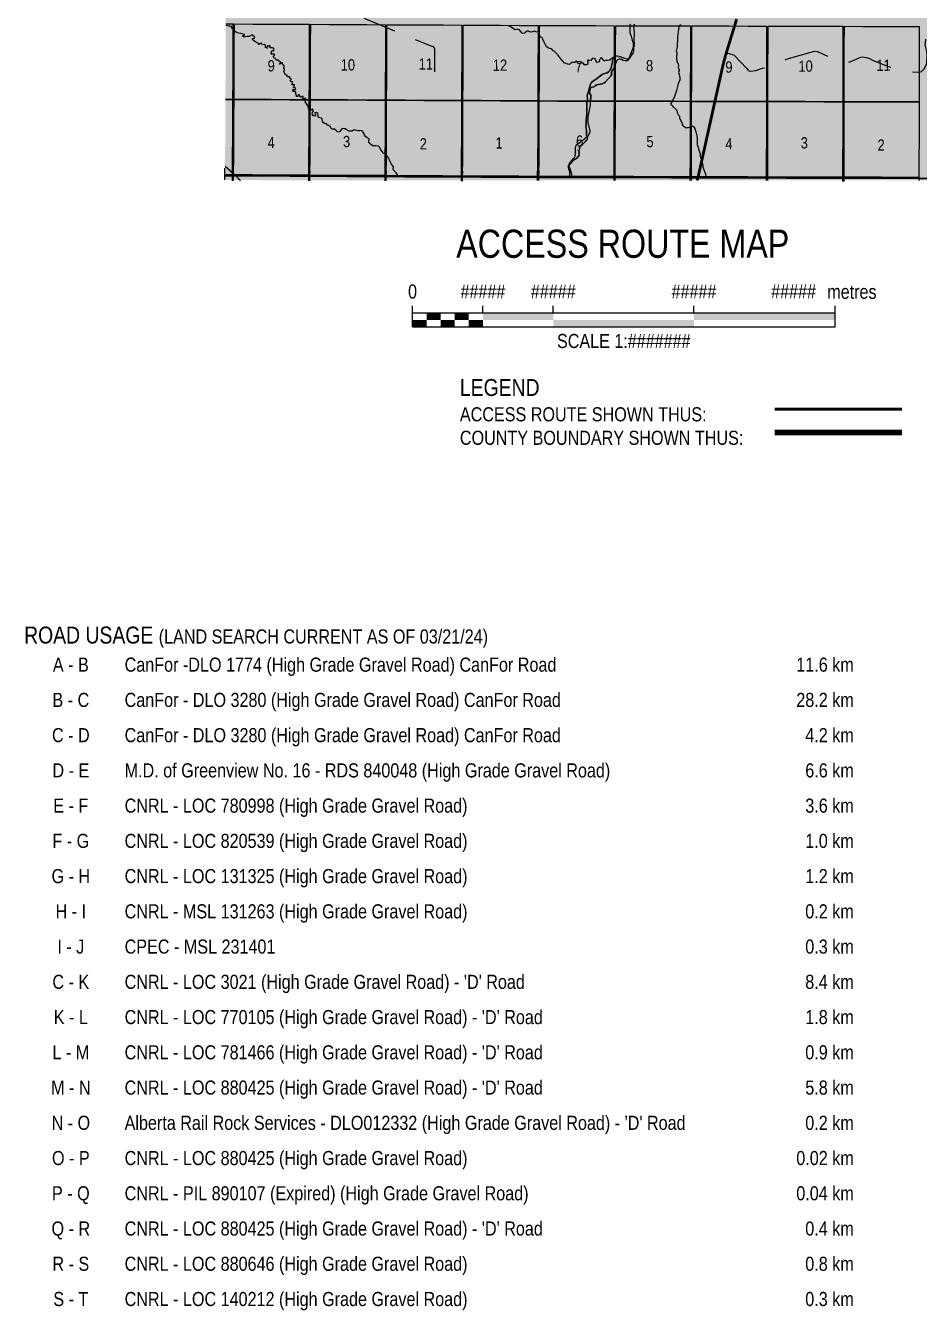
# Model space of a CAD drawing. Extents: x 405326 to 424052, y 6044755 to 6062236.
# Drawn here: x 415931 to 416564, y 6049350 to 6050260 of the extents above; entities that cross this region are included whole.
import ezdxf
from ezdxf.enums import TextEntityAlignment as Align

# ---------------------------------------------------------------- set-up
doc = ezdxf.new("R2010")
doc.units = 0
doc.header["$LTSCALE"] = 5
doc.linetypes.add('BORDER2', pattern=[22.225, 6.35, -3.175, 6.35, -3.175, 0, -3.175])
doc.linetypes.add('DASHED2', pattern=[9.525, 6.35, -3.175])
doc.layers.add('AS-COUNTY', color=7, linetype='BORDER2', lineweight=60, true_color=0xcc33ff)
for name, color, linetype in [('CG-NOTES', 7, 'Continuous'), ('DETAIL-T', 7, 'Continuous'), ('P-PROPOSED', 10, 'Continuous'), ('Quarters', 8, 'Continuous'), ('RoadSeg', 57, 'DASHED2'), ('ROUTE-MAP-HWY', 2, 'Continuous'), ('T-WATER', 160, 'Continuous'), ('T-WATER-T', 170, 'Continuous'), ('Townships', 57, 'Continuous')]:
    doc.layers.add(name, color=color, linetype=linetype)
doc.layers.add('ROUTE-MAP-BACKGROUND-H', color=7, linetype='Continuous', true_color=0xf0ebff)
doc.styles.add('0', font='ARIALN.TTF')
doc.styles.add('120', font='ARIALN.TTF', dxfattribs={"height": 13})
doc.styles.add('80', font='ARIALN.TTF', dxfattribs={"height": 10})
doc.styles.add('80CG', font='ARIALN.TTF', dxfattribs={"height": 10})
doc.styles.add('BOLD', font='ARIALNB.TTF')
doc.styles.add('TXT', font='ARIALN.TTF', dxfattribs={"height": 0.2})

# ---------------------------------------------------------------- blocks, each defined once
blk = doc.blocks.new('*U401')
at = {"color": 0}
for p, q in [((-150, 0), (-150, 15)), ((-150, 10), (150.24, 10)), ((-100, 10), (-100, 15)), ((-50, 10), (-50, 15)), ((50, 10), (50, 15)), ((150.24, 0), (150.24, 15)), ((-150, 0), (150.24, 0))]:
    blk.add_line(p, q, dxfattribs=at)
for points in [[(-140, 10), (-130, 10), (-140, 5), (-130, 5)], [(-120, 10), (-110, 10), (-120, 5), (-110, 5)], [(-100, 10), (-50, 10), (-100, 5), (-50, 5)], [(50, 10), (150.24, 10), (50, 5), (150.24, 5)], [(-150, 5), (-140, 5), (-150, 0), (-140, 0)], [(-130, 5), (-120, 5), (-130, 0), (-120, 0)], [(-110, 5), (-100, 5), (-110, 0), (-100, 0)], [(-50, 5), (50, 5), (-50, 0), (50, 0)]]:
    blk.add_solid(points, dxfattribs=at)
at = {"color": 0, "style": '80'}
blk.add_text('metres', height=10, dxfattribs=at).set_placement((162.24, 20), align=Align.CENTER)
at = {"color": 0, "char_height": 10, "style": '80'}
for s, insert, attachment_point in [('0', (-150, 30.21), 2), ('#####', (-100, 30.21), 2), ('#####', (-50, 30.21), 2), ('#####', (50, 30.21), 2), ('#####', (136.7, 30.22), 3), ('SCALE 1:#######', (0.12, -5), 2)]:
    blk.add_mtext(s, dxfattribs=dict(at, insert=insert, attachment_point=attachment_point))
blk = doc.blocks.new('*T1058')
at = {"layer": 'CG-NOTES', "color": 154, "transparency": 16777216, "insert": (2.5, -2.33), "char_height": 11.99461, "width": 588.1256, "attachment_point": 1, "style": 'BOLD'}
blk.add_mtext('{\\fArial Narrow|b0|i0|c0|p34;\\C14;ROAD USAGE\\fArial Narrow|b1|i0|c0|p34;\\H0.99999x; \\fArial Narrow|b0|i0|c0|p34;\\H0.83333x;\\C256;(LAND SEARCH CURRENT AS OF 03/21/24)}', dxfattribs=at)
at = {"layer": 'CG-NOTES', "transparency": 16777216, "style": '0'}
for s, insert, char_height, width, attachment_point in [('A - B', (35.62, -24.3), 9.996, 66.2501, 2), ('CanFor -DLO 1774 (High Grade Gravel Road) CanFor Road', (73.75, -24.3), 9.9955, 458.5011, 1), ('11.6 km', (590.62, -24.3), 9.996, 53.3789, 3), ('B - C', (35.62, -49.29), 9.996, 66.2501, 2), ('CanFor - DLO 3280 (High Grade Gravel Road) CanFor Road', (73.75, -49.29), 9.9955, 458.5011, 1), ('28.2 km', (590.62, -49.29), 9.996, 53.3789, 3), ('C - D', (35.62, -74.28), 9.996, 66.2501, 2), ('CanFor - DLO 3280 (High Grade Gravel Road) CanFor Road', (73.75, -74.28), 9.9955, 458.5011, 1), ('4.2 km', (590.62, -74.28), 9.996, 53.3789, 3), ('D - E', (35.62, -99.27), 9.996, 66.2501, 2), ('M.D. of Greenview No. 16 - RDS 840048 (High Grade Gravel Road)', (73.75, -99.27), 9.9955, 458.5011, 1), ('6.6 km', (590.62, -99.27), 9.996, 53.3789, 3), ('E - F', (35.62, -124.26), 9.996, 66.2501, 2), ('CNRL - LOC 780998 (High Grade Gravel Road) ', (73.75, -124.26), 9.9955, 458.5011, 1), ('3.6 km', (590.62, -124.26), 9.996, 53.3789, 3), ('F - G', (35.62, -149.25), 9.996, 66.2501, 2), ('CNRL - LOC 820539 (High Grade Gravel Road)', (73.75, -149.25), 9.9955, 458.5011, 1), ('1.0 km', (590.62, -149.25), 9.996, 53.3789, 3), ('G - H', (35.62, -174.24), 9.996, 66.2501, 2), ('CNRL - LOC 131325 (High Grade Gravel Road)', (73.75, -174.24), 9.9955, 458.5011, 1), ('1.2 km', (590.62, -174.24), 9.996, 53.3789, 3), ('H - I', (35.62, -199.22), 9.996, 66.2501, 2), ('CNRL - MSL 131263 (High Grade Gravel Road) ', (73.75, -199.22), 9.9955, 458.5011, 1), ('0.2 km', (590.62, -199.22), 9.996, 53.3789, 3), ('I - J', (35.62, -224.21), 9.996, 66.2501, 2), ('CPEC - MSL 231401', (73.75, -224.21), 9.9955, 458.5011, 1), ('0.3 km', (590.62, -224.21), 9.996, 53.3789, 3), ('C - K', (35.62, -249.2), 9.996, 66.2501, 2), ("CNRL - LOC 3021 (High Grade Gravel Road) - 'D' Road ", (73.75, -249.2), 9.9955, 458.5011, 1), ('8.4 km', (590.62, -249.2), 9.996, 53.3789, 3), ('K - L', (35.62, -274.19), 9.996, 66.2501, 2), ("CNRL - LOC 770105 (High Grade Gravel Road) - 'D' Road", (73.75, -274.19), 9.9955, 458.5011, 1), ('1.8 km', (590.62, -274.19), 9.996, 53.3789, 3), ('L - M', (35.62, -299.18), 9.996, 66.2501, 2), ("CNRL - LOC 781466 (High Grade Gravel Road) - 'D' Road ", (73.75, -299.18), 9.9955, 458.5011, 1), ('0.9 km', (590.62, -299.18), 9.996, 53.3789, 3), ('M - N', (35.62, -324.17), 9.996, 66.2501, 2), ("CNRL - LOC 880425 (High Grade Gravel Road) - 'D' Road ", (73.75, -324.17), 9.9955, 458.5011, 1), ('5.8 km', (590.62, -324.17), 9.996, 53.3789, 3), ('N - O', (35.62, -349.16), 9.996, 66.2501, 2), ("Alberta Rail Rock Services - DLO012332 (High Grade Gravel Road) - 'D' Road", (73.75, -349.16), 9.9955, 458.5011, 1), ('0.2 km', (590.62, -349.16), 9.996, 53.3789, 3), ('O - P', (35.62, -374.15), 9.996, 66.2501, 2), ('CNRL - LOC 880425 (High Grade Gravel Road)', (73.75, -374.15), 9.9955, 458.5011, 1), ('0.02 km', (590.62, -374.15), 9.996, 53.3789, 3), ('P - Q', (35.62, -399.13), 9.996, 66.2501, 2), ('CNRL - PIL 890107 (Expired) (High Grade Gravel Road)', (73.75, -399.13), 9.9955, 458.5011, 1), ('0.04 km', (590.62, -399.13), 9.996, 53.3789, 3), ('Q - R', (35.62, -424.12), 9.996, 66.2501, 2), ("CNRL - LOC 880425 (High Grade Gravel Road) - 'D' Road ", (73.75, -424.12), 9.9955, 458.5011, 1), ('0.4 km', (590.62, -424.12), 9.996, 53.3789, 3), ('R - S', (35.62, -449.11), 9.996, 66.2501, 2), ('CNRL - LOC 880646 (High Grade Gravel Road)', (73.75, -449.11), 9.9955, 458.5011, 1), ('0.8 km', (590.62, -449.11), 9.996, 53.3789, 3), ('CNRL - LOC 140212 (High Grade Gravel Road)', (73.75, -474.1), 9.9955, 458.5011, 1), ('0.3 km', (590.62, -474.1), 9.996, 53.3789, 3), ('S - T', (35.62, -474.1), 9.996, 66.2501, 2)]:
    blk.add_mtext(s, dxfattribs=dict(at, insert=insert, char_height=char_height, width=width, attachment_point=attachment_point))

msp = doc.modelspace()

# ---------------------------------------------------------------- hatches: boundary and pattern name
at = {"layer": 'ROUTE-MAP-BACKGROUND-H'}
h = msp.add_hatch(color=256, dxfattribs=at)
h.dxf.hatch_style = 1
h.paths.add_polyline_path([(417500.313, 6050470.993), (417499.828, 6050583.719), (417489.556, 6051448.866), (416064.545, 6051448.577), (416073.609, 6050477.938), (416071.924, 6050150.968), (416104.424, 6050150.804), (416615.018, 6050150.686), (416614.752, 6050098.449), (417501.84, 6050099.469), (417600.187, 6050099.469), (417600.187, 6050157.259), (417501.84, 6050157.777)])

# ---------------------------------------------------------------- linework, layer by layer
at = {"flags": 128}
msp.add_lwpolyline([(416071.829, 6050150.982), (416071.829, 6050159.35)], dxfattribs=at)
at = {"layer": 'AS-COUNTY', "ltscale": 0.5, "const_width": 3.998, "flags": 128}
msp.add_lwpolyline([(416461.632, 6049971.958), (416551.787, 6049971.958)], dxfattribs=at)
at = {"layer": 'P-PROPOSED', "color": 90, "const_width": 1.999, "flags": 128}
msp.add_lwpolyline([(416461.632, 6049988.498), (416551.787, 6049988.498)], dxfattribs=at)
at = {"layer": 'Quarters', "flags": 128}
for points in [[(416072.494, 6050261.633), (416077.597, 6050261.608), (416077.529, 6050248.233), (416077.461, 6050234.858), (416077.393, 6050221.483), (416077.324, 6050208.108), (416072.219, 6050208.133)], [(416072.219, 6050208.133), (416077.324, 6050208.108), (416077.256, 6050194.733), (416077.188, 6050181.358), (416077.12, 6050167.983), (416077.052, 6050154.608), (416071.943, 6050154.633)], [(416071.939, 6050153.964), (416077.049, 6050153.939), (416077.033, 6050150.943)], [(416078.037, 6050150.937), (416078.052, 6050153.934), (416091.078, 6050153.868), (416104.439, 6050153.8), (416117.8, 6050153.732), (416131.161, 6050153.664), (416131.145, 6050150.338)], [(416132.148, 6050150.337), (416132.164, 6050153.659), (416145.191, 6050153.593), (416158.552, 6050153.525), (416171.913, 6050153.457), (416185.275, 6050153.389), (416185.261, 6050150.264)], [(416186.264, 6050150.263), (416186.278, 6050153.384), (416199.305, 6050153.318), (416212.666, 6050153.25), (416226.027, 6050153.182), (416239.388, 6050153.114), (416239.376, 6050150.189)], [(416240.38, 6050150.188), (416240.391, 6050153.109), (416253.418, 6050153.043), (416266.779, 6050152.975), (416280.14, 6050152.907), (416293.501, 6050152.839), (416293.493, 6050150.765)], [(416294.497, 6050150.766), (416294.504, 6050152.837), (416307.508, 6050152.803), (416320.846, 6050152.769), (416334.185, 6050152.734), (416347.523, 6050152.699), (416347.517, 6050150.774)], [(416348.52, 6050150.775), (416348.526, 6050152.696), (416361.53, 6050152.662), (416374.869, 6050152.628), (416388.207, 6050152.593), (416401.546, 6050152.558), (416401.541, 6050150.784)], [(416402.544, 6050150.784), (416402.549, 6050152.556), (416415.553, 6050152.522), (416428.891, 6050152.487), (416442.254, 6050152.449), (416455.616, 6050152.412), (416455.612, 6050150.793)], [(416456.615, 6050150.793), (416456.62, 6050152.409), (416469.647, 6050152.372), (416483.01, 6050152.334), (416496.372, 6050152.296), (416509.734, 6050152.258), (416509.729, 6050149.817)], [(416510.732, 6050149.816), (416510.737, 6050152.256), (416523.765, 6050152.219), (416537.127, 6050152.181), (416550.489, 6050152.143), (416563.852, 6050152.105), (416563.849, 6050150.811)]]:
    msp.add_lwpolyline(points, dxfattribs=at)
for points in [[(416131.483, 6050221.212), (416131.419, 6050207.836), (416118.062, 6050207.903), (416104.706, 6050207.97), (416091.35, 6050208.037), (416078.328, 6050208.103), (416078.396, 6050221.478), (416078.464, 6050234.853), (416078.532, 6050248.228), (416078.6, 6050261.603), (416091.618, 6050261.538), (416104.97, 6050261.472), (416118.322, 6050261.406), (416131.674, 6050261.34), (416131.61, 6050247.964), (416131.546, 6050234.588)], [(416185.572, 6050220.942), (416185.513, 6050207.565), (416172.157, 6050207.632), (416158.8, 6050207.699), (416145.444, 6050207.766), (416132.422, 6050207.831), (416132.486, 6050221.207), (416132.549, 6050234.583), (416132.613, 6050247.959), (416132.677, 6050261.335), (416145.694, 6050261.27), (416159.045, 6050261.204), (416172.397, 6050261.138), (416185.748, 6050261.072), (416185.689, 6050247.695), (416185.631, 6050234.318)], [(416239.661, 6050220.671), (416239.607, 6050207.293), (416226.25, 6050207.361), (416212.894, 6050207.428), (416199.538, 6050207.495), (416186.516, 6050207.56), (416186.575, 6050220.937), (416186.634, 6050234.313), (416186.693, 6050247.69), (416186.752, 6050261.067), (416199.768, 6050261.002), (416213.12, 6050260.936), (416226.471, 6050260.87), (416239.823, 6050260.804), (416239.769, 6050247.426), (416239.715, 6050234.049)], [(416293.748, 6050220.382), (416293.699, 6050207.007), (416280.343, 6050207.078), (416266.987, 6050207.149), (416253.631, 6050207.219), (416240.61, 6050207.288), (416240.664, 6050220.666), (416240.718, 6050234.043), (416240.772, 6050247.421), (416240.826, 6050260.798), (416253.842, 6050260.727), (416267.193, 6050260.653), (416280.544, 6050260.58), (416293.895, 6050260.506), (416293.846, 6050247.131), (416293.797, 6050233.757)], [(416347.75, 6050220.244), (416347.705, 6050206.869), (416334.371, 6050206.903), (416321.037, 6050206.937), (416307.702, 6050206.971), (416294.702, 6050207.005), (416294.751, 6050220.379), (416294.8, 6050233.754), (416294.849, 6050247.129), (416294.898, 6050260.504), (416307.894, 6050260.471), (416321.225, 6050260.437), (416334.555, 6050260.404), (416347.885, 6050260.37), (416347.84, 6050246.994), (416347.795, 6050233.619)], [(416401.752, 6050220.103), (416401.711, 6050206.728), (416388.377, 6050206.763), (416375.043, 6050206.798), (416361.708, 6050206.832), (416348.709, 6050206.866), (416348.754, 6050220.241), (416348.799, 6050233.617), (416348.844, 6050246.992), (416348.889, 6050260.367), (416361.884, 6050260.333), (416375.214, 6050260.299), (416388.544, 6050260.264), (416401.874, 6050260.229), (416401.834, 6050246.854), (416401.793, 6050233.479)], [(416455.791, 6050219.958), (416455.757, 6050206.582), (416442.413, 6050206.618), (416429.068, 6050206.654), (416415.724, 6050206.69), (416402.714, 6050206.725), (416402.755, 6050220.101), (416402.796, 6050233.476), (416402.837, 6050246.851), (416402.878, 6050260.226), (416415.881, 6050260.192), (416429.219, 6050260.156), (416442.557, 6050260.12), (416455.895, 6050260.085), (416455.861, 6050246.709), (416455.826, 6050233.334)], [(416509.885, 6050219.808), (416509.855, 6050206.432), (416496.498, 6050206.469), (416483.14, 6050206.506), (416469.783, 6050206.543), (416456.76, 6050206.58), (416456.795, 6050219.955), (416456.829, 6050233.331), (416456.864, 6050246.706), (416456.899, 6050260.082), (416469.917, 6050260.046), (416483.269, 6050260.009), (416496.622, 6050259.973), (416509.974, 6050259.936), (416509.944, 6050246.56), (416509.914, 6050233.184)], [(416563.977, 6050219.657), (416563.952, 6050206.28), (416550.595, 6050206.318), (416537.238, 6050206.355), (416523.881, 6050206.392), (416510.858, 6050206.429), (416510.888, 6050219.805), (416510.918, 6050233.181), (416510.947, 6050246.557), (416510.977, 6050259.933), (416523.995, 6050259.897), (416537.347, 6050259.86), (416550.7, 6050259.824), (416564.052, 6050259.787), (416564.027, 6050246.41), (416564.002, 6050233.033)], [(416131.228, 6050167.709), (416131.164, 6050154.333), (416117.803, 6050154.401), (416104.442, 6050154.469), (416091.082, 6050154.536), (416078.055, 6050154.603), (416078.123, 6050167.978), (416078.191, 6050181.353), (416078.26, 6050194.728), (416078.328, 6050208.103), (416091.35, 6050208.037), (416104.706, 6050207.97), (416118.062, 6050207.903), (416131.419, 6050207.836), (416131.355, 6050194.461), (416131.291, 6050181.085)], [(416185.336, 6050167.435), (416185.278, 6050154.058), (416171.916, 6050154.126), (416158.555, 6050154.194), (416145.194, 6050154.262), (416132.167, 6050154.328), (416132.231, 6050167.704), (416132.295, 6050181.08), (416132.358, 6050194.456), (416132.422, 6050207.831), (416145.444, 6050207.766), (416158.8, 6050207.699), (416172.157, 6050207.632), (416185.513, 6050207.565), (416185.454, 6050194.188), (416185.395, 6050180.812)], [(416239.445, 6050167.161), (416239.391, 6050153.783), (416226.03, 6050153.851), (416212.669, 6050153.919), (416199.307, 6050153.987), (416186.281, 6050154.053), (416186.34, 6050167.43), (416186.398, 6050180.806), (416186.457, 6050194.183), (416186.516, 6050207.56), (416199.538, 6050207.495), (416212.894, 6050207.428), (416226.25, 6050207.361), (416239.607, 6050207.293), (416239.553, 6050193.916), (416239.499, 6050180.538)], [(416293.552, 6050166.883), (416293.503, 6050153.508), (416280.142, 6050153.576), (416266.781, 6050153.644), (416253.42, 6050153.712), (416240.394, 6050153.778), (416240.448, 6050167.156), (416240.502, 6050180.533), (416240.556, 6050193.911), (416240.61, 6050207.288), (416253.631, 6050207.219), (416266.987, 6050207.149), (416280.343, 6050207.078), (416293.699, 6050207.007), (416293.65, 6050193.632), (416293.601, 6050180.258)], [(416347.57, 6050166.743), (416347.525, 6050153.368), (416334.187, 6050153.402), (416320.849, 6050153.437), (416307.51, 6050153.472), (416294.507, 6050153.505), (416294.555, 6050166.88), (416294.604, 6050180.255), (416294.653, 6050193.63), (416294.702, 6050207.005), (416307.702, 6050206.971), (416321.037, 6050206.937), (416334.371, 6050206.903), (416347.705, 6050206.869), (416347.66, 6050193.493), (416347.615, 6050180.118)], [(416401.589, 6050166.602), (416401.548, 6050153.227), (416388.209, 6050153.262), (416374.871, 6050153.296), (416361.533, 6050153.331), (416348.529, 6050153.365), (416348.574, 6050166.74), (416348.619, 6050180.116), (416348.664, 6050193.491), (416348.709, 6050206.866), (416361.708, 6050206.832), (416375.043, 6050206.798), (416388.377, 6050206.763), (416401.711, 6050206.728), (416401.67, 6050193.353), (416401.629, 6050179.977)], [(416455.653, 6050166.456), (416455.618, 6050153.08), (416442.256, 6050153.118), (416428.894, 6050153.156), (416415.555, 6050153.19), (416402.551, 6050153.224), (416402.592, 6050166.6), (416402.633, 6050179.975), (416402.674, 6050193.35), (416402.714, 6050206.725), (416415.724, 6050206.69), (416429.068, 6050206.654), (416442.413, 6050206.618), (416455.757, 6050206.582), (416455.722, 6050193.207), (416455.687, 6050179.831)], [(416509.765, 6050166.303), (416509.736, 6050152.927), (416496.374, 6050152.965), (416483.011, 6050153.003), (416469.649, 6050153.041), (416456.621, 6050153.078), (416456.656, 6050166.453), (416456.691, 6050179.829), (416456.725, 6050193.204), (416456.76, 6050206.58), (416469.783, 6050206.543), (416483.14, 6050206.506), (416496.498, 6050206.469), (416509.855, 6050206.432), (416509.825, 6050193.055), (416509.795, 6050179.679)], [(416563.878, 6050166.15), (416563.853, 6050152.774), (416550.491, 6050152.812), (416537.129, 6050152.849), (416523.767, 6050152.887), (416510.739, 6050152.924), (416510.769, 6050166.301), (416510.798, 6050179.677), (416510.828, 6050193.053), (416510.858, 6050206.429), (416523.881, 6050206.392), (416537.238, 6050206.355), (416550.595, 6050206.318), (416563.952, 6050206.28), (416563.928, 6050192.903), (416563.903, 6050179.527)]]:
    msp.add_lwpolyline(points, close=True, dxfattribs=at)
at = {"layer": 'Quarters'}
for points in [[(416077.066, 6050157.265), (416077.052, 6050154.608), (416071.829, 6050154.634)], [(416131.178, 6050157.276), (416131.164, 6050154.333), (416117.803, 6050154.401), (416104.442, 6050154.469), (416091.082, 6050154.536), (416078.055, 6050154.603), (416078.069, 6050157.265)], [(416185.292, 6050157.288), (416185.278, 6050154.058), (416171.916, 6050154.126), (416158.555, 6050154.194), (416145.194, 6050154.262), (416132.167, 6050154.328), (416132.181, 6050157.276)], [(416239.405, 6050157.299), (416239.391, 6050153.783), (416226.03, 6050153.851), (416212.669, 6050153.919), (416199.307, 6050153.987), (416186.281, 6050154.053), (416186.295, 6050157.288)], [(416293.517, 6050157.311), (416293.503, 6050153.508), (416280.142, 6050153.576), (416266.781, 6050153.644), (416253.42, 6050153.712), (416240.394, 6050153.778), (416240.408, 6050157.299)], [(416347.539, 6050157.322), (416347.525, 6050153.368), (416334.187, 6050153.402), (416320.849, 6050153.437), (416307.51, 6050153.472), (416294.507, 6050153.505), (416294.52, 6050157.311)], [(416401.56, 6050157.334), (416401.548, 6050153.227), (416388.209, 6050153.262), (416374.871, 6050153.296), (416361.533, 6050153.331), (416348.529, 6050153.365), (416348.542, 6050157.322)], [(416455.629, 6050157.345), (416455.618, 6050153.08), (416442.256, 6050153.118), (416428.894, 6050153.156), (416415.555, 6050153.19), (416402.551, 6050153.224), (416402.564, 6050157.334)], [(416509.746, 6050157.357), (416509.736, 6050152.927), (416496.374, 6050152.965), (416483.011, 6050153.003), (416469.649, 6050153.041), (416456.621, 6050153.078), (416456.632, 6050157.345)], [(416563.861, 6050157.368), (416563.853, 6050152.774), (416550.491, 6050152.812), (416537.129, 6050152.849), (416523.767, 6050152.887), (416510.739, 6050152.924), (416510.749, 6050157.357)], [(416071.908, 6050153.964), (416077.049, 6050153.939), (416077.031, 6050150.454)], [(416078.035, 6050150.631), (416078.052, 6050153.934), (416091.078, 6050153.868), (416104.439, 6050153.8), (416117.8, 6050153.732), (416131.161, 6050153.664), (416131.147, 6050150.631)], [(416132.15, 6050150.631), (416132.164, 6050153.659), (416145.191, 6050153.593), (416158.552, 6050153.525), (416171.913, 6050153.457), (416185.275, 6050153.389), (416185.263, 6050150.631)], [(416186.266, 6050150.631), (416186.278, 6050153.384), (416199.305, 6050153.318), (416212.666, 6050153.25), (416226.027, 6050153.182), (416239.388, 6050153.114), (416239.378, 6050150.631)], [(416240.381, 6050150.631), (416240.391, 6050153.109), (416253.418, 6050153.043), (416266.779, 6050152.975), (416280.14, 6050152.907), (416293.501, 6050152.839), (416293.493, 6050150.631)], [(416294.496, 6050150.631), (416294.504, 6050152.837), (416307.508, 6050152.803), (416320.846, 6050152.769), (416334.185, 6050152.734), (416347.523, 6050152.699), (416347.517, 6050150.631)], [(416348.52, 6050150.631), (416348.526, 6050152.696), (416361.53, 6050152.662), (416374.869, 6050152.628), (416388.207, 6050152.593), (416401.546, 6050152.558), (416401.54, 6050150.631)], [(416402.544, 6050150.631), (416402.549, 6050152.556), (416415.553, 6050152.522), (416428.891, 6050152.487), (416442.254, 6050152.449), (416455.616, 6050152.412), (416455.612, 6050150.631)], [(416456.615, 6050150.631), (416456.62, 6050152.409), (416469.647, 6050152.372), (416483.01, 6050152.334), (416496.372, 6050152.296), (416509.734, 6050152.258), (416509.731, 6050150.631)], [(416510.734, 6050150.631), (416510.737, 6050152.256), (416523.765, 6050152.219), (416537.127, 6050152.181), (416550.489, 6050152.143), (416563.852, 6050152.105), (416563.849, 6050150.631)]]:
    msp.add_lwpolyline(points, dxfattribs=at)
at = {"layer": 'RoadSeg'}
msp.add_line((416428.063, 6050240.807), (416427.265, 6050241.006), dxfattribs=at)
at = {"layer": 'RoadSeg', "flags": 128}
for points in [[(416220.56, 6050227.765), (416220.707, 6050242.672), (416220.607, 6050244.233), (416220.022, 6050245.185), (416219.482, 6050245.54), (416218.11, 6050245.91), (416211.198, 6050248.69), (416209.356, 6050249.283), (416171.827, 6050265.049), (416170.347, 6050265.849), (416153.125, 6050279.42), (416151.091, 6050281.173), (416149.317, 6050283.264), (416139.78, 6050296.8)], [(416428.063, 6050240.807), (416431.74, 6050239.954), (416432.917, 6050239.38), (416441.663, 6050230.152), (416442.757, 6050228.779), (416443.5, 6050228.262), (416444.101, 6050228.142), (416448.148, 6050228.694), (416452.836, 6050230.358), (416455.664, 6050230.384), (416456.95, 6050230.877), (416459.409, 6050232.594), (416460.83, 6050233.023), (416461.156, 6050233.329), (416464.689, 6050234.569), (416467.557, 6050235.794), (416471.357, 6050237.006), (416489.775, 6050242.256), (416491.974, 6050242.07), (416501.449, 6050237.648), (416505.939, 6050236.147), (416507.115, 6050235.607), (416507.949, 6050235.491), (416508.756, 6050235.076), (416509.658, 6050234.929), (416510.899, 6050234.457), (416512.167, 6050234.251), (416513.827, 6050234.419), (416515.511, 6050234.987), (416522.599, 6050237.999), (416523.725, 6050238.257), (416524.925, 6050238.149), (416526.63, 6050237.753), (416528.742, 6050236.999), (416531.398, 6050235.659), (416543.539, 6050231.061), (416547.757, 6050229.82), (416553.197, 6050229.004), (416554.967, 6050228.643), (416555.339, 6050228.385), (416556.606, 6050228.246), (416558.279, 6050227.815), (416563.342, 6050227.491), (416564.604, 6050227.584), (416565.726, 6050228.008), (416566.414, 6050228.521), (416567.483, 6050229.841), (416568.416, 6050231.359), (416569.33, 6050233.706), (416569.539, 6050234.842), (416569.737, 6050239.57), (416569.416, 6050242.158), (416568.694, 6050244.804), (416568.316, 6050246.959), (416568.554, 6050248.261), (416568.631, 6050250.891)], [(416082.526, 6050150.915), (416079.762, 6050153.572), (416071.974, 6050160.622)]]:
    msp.add_lwpolyline(points, dxfattribs=at)
at = {"layer": 'RoadSeg'}
for points in [[(416082.821, 6050150.631), (416079.762, 6050153.572), (416075.671, 6050157.275)], [(416406.753, 6050150.631), (416408.244, 6050157.335)]]:
    msp.add_lwpolyline(points, dxfattribs=at)
at = {"layer": 'ROUTE-MAP-HWY', "const_width": 1.996, "flags": 128}
msp.add_lwpolyline([(416406.787, 6050150.784), (416424.262, 6050229.391), (416424.738, 6050231.494), (416425.217, 6050233.49), (416425.762, 6050235.619), (416426.294, 6050237.617), (416426.898, 6050239.783), (416427.265, 6050241.006), (416428.077, 6050243.707), (416429.254, 6050247.489), (416431.342, 6050254.34), (416432.105, 6050256.819), (416434.62, 6050265.019)], dxfattribs=at)
at = {"layer": 'T-WATER', "flags": 128}
for points in [[(416073.729, 6050260.501), (416073.159, 6050260.251), (416072.87, 6050260.444)], [(416104.596, 6050240.279), (416104.609, 6050240.566), (416104.82, 6050240.905), (416104.887, 6050241.013), (416104.873, 6050242.088), (416105.137, 6050242.793), (416105.537, 6050242.627), (416106.401, 6050242.649), (416106.542, 6050243.296), (416106.434, 6050244.321), (416106.016, 6050244.333), (416105.399, 6050244.591), (416104.834, 6050244.654), (416104.744, 6050244.664), (416104.671, 6050244.568), (416104, 6050244.724), (416103.95, 6050245.645), (416103.683, 6050246.258), (416103.086, 6050245.768), (416102.208, 6050246.037), (416101.702, 6050245.824), (416101.792, 6050245.19), (416102.126, 6050244.647), (416101.985, 6050244.352), (416101.718, 6050244.411), (416100.506, 6050245.074), (416100.849, 6050246.133), (416100.055, 6050246.949), (416099.581, 6050247.122), (416098.269, 6050246.704), (416098.041, 6050247.828), (416096.884, 6050247.8), (416095.893, 6050246.928), (416095.576, 6050246.993), (416095.366, 6050247.901), (416094.472, 6050248.502), (416093.217, 6050248.986), (416091.974, 6050249.999), (416091.497, 6050250.56), (416091.534, 6050251.237), (416091.996, 6050251.263), (416092.834, 6050251.58), (416093.05, 6050251.922), (416092.454, 6050253.021), (416091.482, 6050253.712), (416090.806, 6050253.658), (416089.119, 6050252.654), (416087.642, 6050252.682), (416086.334, 6050252.376), (416084.8, 6050252.539), (416084.541, 6050253.447), (416085.023, 6050253.395), (416085.793, 6050253.753), (416085.735, 6050254.187), (416083.183, 6050254.91), (416080.605, 6050255.306), (416080.149, 6050255.837), (416079.672, 6050256.107), (416078.535, 6050256.096), (416078.387, 6050256.094), (416078.474, 6050257.86), (416077.663, 6050258.356), (416077.545, 6050258.26), (416077.427, 6050258.166), (416076.773, 6050258.724), (416076.516, 6050259.537), (416076.252, 6050259.926), (416075.383, 6050259.768), (416075.023, 6050259.933), (416074.698, 6050260.778)], [(416293.842, 6050255.7), (416292.373, 6050255.929), (416291.33, 6050256.407), (416289.857, 6050256.078), (416288.456, 6050255.884), (416287.536, 6050256.289), (416287.331, 6050256.491), (416286.224, 6050256.521), (416284.764, 6050255.429), (416284.188, 6050255.136), (416283.188, 6050254.799), (416282.91, 6050254.783), (416282.231, 6050255.219), (416281.385, 6050256.524), (416280.685, 6050257.395), (416279.611, 6050257.774), (416279.482, 6050257.917), (416278.646, 6050257.613), (416277.474, 6050257.436), (416276.694, 6050258.304), (416275.637, 6050258.507), (416274.778, 6050259.308), (416273.708, 6050259.926), (416272.496, 6050260.279), (416271.059, 6050260.521)], [(416342.353, 6050235.844), (416341.492, 6050235.646), (416341.239, 6050235.489), (416340.479, 6050235.361), (416340.262, 6050235.889), (416339.527, 6050236.835), (416338.612, 6050237.572), (416338.442, 6050237.517), (416337.763, 6050236.738), (416337.503, 6050236.124), (416337.411, 6050235.35), (416337.057, 6050234.847), (416336.562, 6050234.499), (416335.469, 6050234.362), (416335.254, 6050234.5), (416335.099, 6050235.798), (416334.397, 6050236.791), (416333.049, 6050237.161), (416332.274, 6050237.132), (416331.251, 6050235.708), (416330.084, 6050235.383), (416329.126, 6050236.051), (416328.806, 6050235.046), (416329.1, 6050233.691), (416329.158, 6050233.424), (416329.047, 6050233.144), (416328.231, 6050232.654), (416327.288, 6050232.551), (416326.647, 6050232.58), (416326.222, 6050232.943), (416326.212, 6050233.698), (416326.211, 6050233.759), (416325.876, 6050233.889), (416324.796, 6050233.87), (416324.139, 6050233.703), (416323.505, 6050233.543), (416322.62, 6050233.41), (416322.224, 6050233.627), (416322.175, 6050233.708), (416321.588, 6050234.67), (416321.1, 6050235.13), (416320.901, 6050235.318), (416320.698, 6050235.145), (416320.422, 6050234.672), (416319.83, 6050234.327), (416319.315, 6050234.244), (416318.262, 6050234.309), (416317.635, 6050234.193), (416317.126, 6050233.741), (416317.113, 6050233.721), (416316.831, 6050233.322), (416316.206, 6050233.002), (416315.724, 6050232.939), (416313.517, 6050233.56), (416313.132, 6050233.731), (416312.365, 6050234.072), (416311.692, 6050235.098), (416310.794, 6050235.927), (416310.073, 6050236.841), (416309.227, 6050237.716), (416307.909, 6050239.787), (416307.44, 6050240.298), (416306.998, 6050240.577), (416305.344, 6050242.262), (416304.52, 6050242.569), (416304.189, 6050242.817), (416303.559, 6050243.855), (416302.768, 6050244.198), (416302.263, 6050244.266), (416301.344, 6050244.547), (416301, 6050244.731), (416300.072, 6050245.454), (416299.367, 6050246.43), (416298.223, 6050248.609), (416297.133, 6050250.871), (416296.802, 6050251.758), (416295.886, 6050252.179), (416295.436, 6050252.591), (416295.038, 6050253.279), (416294.89, 6050255.056), (416294.843, 6050255.097), (416294.23, 6050255.639), (416293.842, 6050255.7)], [(416318.103, 6050152.799), (416318.098, 6050153.202), (416318.052, 6050153.468), (416317.824, 6050154.787), (416316.968, 6050157.409), (416316.475, 6050159.548), (416316.233, 6050160.012), (416315.838, 6050161.239), (416315.881, 6050161.387), (416317.347, 6050162.993), (416318.777, 6050164.759), (416319.977, 6050165.63), (416320.663, 6050165.971), (416320.858, 6050166.122), (416321.082, 6050166.296), (416322.767, 6050168.078), (416323.07, 6050169.451), (416323.072, 6050170.058), (416322.93, 6050171.009), (416322.59, 6050171.907), (416322.885, 6050172.021), (416323.144, 6050172.683), (416323.433, 6050174.492), (416323.828, 6050175.211), (416325.283, 6050176.17), (416326.757, 6050177.513), (416327.424, 6050178.292), (416328.253, 6050179.102), (416328.594, 6050179.765), (416328.752, 6050180.191), (416328.93, 6050180.674), (416328.884, 6050181.296), (416329.368, 6050182.066), (416329.831, 6050183.118), (416330.563, 6050184.302), (416330.781, 6050185.168), (416330.706, 6050185.73), (416329.304, 6050191.791), (416329.405, 6050196.064), (416330.321, 6050200.16), (416330.364, 6050200.826), (416330.736, 6050202.68), (416330.963, 6050204.467), (416331.122, 6050206.935), (416331.305, 6050209.768), (416331.248, 6050211.175), (416330.632, 6050212.385), (416330.408, 6050213.786), (416330.73, 6050215.464), (416331.029, 6050216.202), (416330.97, 6050216.533), (416333.602, 6050216.922), (416334.439, 6050217.756), (416335.379, 6050218.481), (416339.223, 6050219.254), (416340.548, 6050219.521), (416341.411, 6050220.326), (416343.799, 6050223.008), (416344.694, 6050223.784), (416345.455, 6050224.684), (416346.023, 6050225.766), (416345.988, 6050227.406), (416346.401, 6050228.547), (416347.716, 6050230.577), (416347.75, 6050230.636), (416348.328, 6050231.649), (416348.496, 6050233.179), (416348.763, 6050233.536), (416348.841, 6050233.64), (416349.211, 6050234.135), (416349.641, 6050235.66), (416350.374, 6050236.422), (416351.57, 6050236.845), (416352.922, 6050236.546), (416353.615, 6050236.158), (416353.976, 6050235.956), (416355.265, 6050235.723), (416356.913, 6050235.694), (416357.977, 6050236.294), (416358.778, 6050237.178), (416360.023, 6050239.308), (416361.447, 6050241.241), (416361.794, 6050242.593), (416361.706, 6050243.752), (416361.845, 6050245.081), (416362.307, 6050246.235), (416362.019, 6050250.844), (416362.223, 6050254.032), (416362.111, 6050255.562), (416361.9, 6050257.75), (416361.736, 6050259.452)], [(416359.252, 6050260.695), (416359.176, 6050260.364), (416359.082, 6050259.955), (416358.89, 6050258.459), (416358.853, 6050256.802), (416359.006, 6050255.328), (416359.375, 6050254.04), (416359.841, 6050252.862), (416360.66, 6050250.1), (416361.009, 6050248.993), (416361.168, 6050247.517), (416361.165, 6050245.882), (416360.986, 6050244.359), (416360.668, 6050242.987), (416359.125, 6050239.497), (416358.697, 6050238.24), (416358.14, 6050237.111), (416357.194, 6050236.386), (416356.001, 6050236.857), (416354.906, 6050237.431), (416352.312, 6050238.219), (416350.119, 6050238.766), (416349.437, 6050238.838), (416348.78, 6050238.591), (416348.249, 6050238.391), (416347.775, 6050237.999), (416347.478, 6050237.754)], [(416359.176, 6050260.364), (416359.082, 6050259.955), (416358.89, 6050258.459), (416358.853, 6050256.802), (416359.006, 6050255.328), (416359.375, 6050254.04), (416359.841, 6050252.862), (416360.66, 6050250.1), (416361.009, 6050248.993), (416361.168, 6050247.517), (416361.165, 6050245.882), (416360.986, 6050244.359), (416360.668, 6050242.987), (416359.125, 6050239.497), (416358.697, 6050238.24), (416358.14, 6050237.111), (416357.194, 6050236.386), (416356.001, 6050236.857), (416354.906, 6050237.431), (416352.312, 6050238.219), (416350.119, 6050238.766), (416349.437, 6050238.838), (416348.78, 6050238.591)], [(416348.841, 6050233.64), (416349.211, 6050234.135), (416349.641, 6050235.66), (416350.374, 6050236.422), (416351.57, 6050236.845), (416352.922, 6050236.546), (416353.615, 6050236.158), (416353.976, 6050235.956), (416355.265, 6050235.723), (416356.913, 6050235.694), (416357.977, 6050236.294), (416358.778, 6050237.178), (416360.023, 6050239.308), (416361.447, 6050241.241), (416361.794, 6050242.593), (416361.706, 6050243.752), (416361.845, 6050245.081), (416362.307, 6050246.235), (416362.019, 6050250.844), (416362.223, 6050254.032), (416362.111, 6050255.562), (416361.9, 6050257.75), (416361.736, 6050259.452), (416361.813, 6050260.357)], [(416359.176, 6050260.364), (416359.252, 6050260.695), (416359.599, 6050261.366)], [(416361.736, 6050259.452), (416361.813, 6050260.357), (416361.869, 6050261.016)], [(416361.954, 6050261.36), (416361.869, 6050261.016), (416361.813, 6050260.357)], [(416395.141, 6050260.981), (416394.217, 6050260.273), (416394.207, 6050260.265), (416393.611, 6050259.234), (416393.476, 6050257.678), (416393.067, 6050256.448), (416392.676, 6050251.804), (416392.43, 6050245.336), (416391.79, 6050242.63), (416392.143, 6050241.376), (416392.302, 6050240.021), (416391.991, 6050238.674), (416391.996, 6050237.042), (416392.119, 6050235.561), (416392.538, 6050234.331), (416393.057, 6050233.525), (416393.183, 6050233.33), (416393.415, 6050232.151), (416393.249, 6050230.825), (416393.735, 6050229.748), (416393.808, 6050228.514), (416393.497, 6050227.248), (416393.917, 6050226.044), (416394.039, 6050224.694)], [(416131.075, 6050203.025), (416130.743, 6050203.875), (416130.48, 6050204.107), (416129.56, 6050205.355), (416128.819, 6050205.855), (416128.837, 6050206.67), (416128.974, 6050206.75), (416129.587, 6050207.789), (416129.546, 6050207.869), (416129.011, 6050208.926), (416128.062, 6050208.228), (416127.094, 6050208.777), (416127.434, 6050210.074), (416126.496, 6050210.183), (416126.234, 6050209.771), (416125.531, 6050209.734), (416124.497, 6050211.255), (416123.945, 6050211.243), (416123.294, 6050210.263), (416122.617, 6050210.228), (416122.276, 6050211.756), (416122.031, 6050212.154), (416122.107, 6050212.311), (416122.172, 6050213.227), (416121.918, 6050213.686), (416120.665, 6050213.673), (416120.43, 6050213.82), (416119.989, 6050214.393), (416119.949, 6050215.106), (416121.504, 6050215.023), (416122.052, 6050215.592), (416121.961, 6050215.831), (416121.559, 6050216.223), (416120.699, 6050216.252), (416120.457, 6050216.66), (416121.282, 6050217.91), (416121.168, 6050218.415), (416121.013, 6050218.486), (416119.745, 6050218.335), (416119.41, 6050218.412), (416119.21, 6050218.581), (416119.707, 6050219.604), (416119.673, 6050220.598), (416118.546, 6050220.879), (416118.431, 6050221.037), (416118.277, 6050221.742), (416118.812, 6050222.156), (416118.778, 6050222.693), (416118.216, 6050223.025), (416117.913, 6050223.096), (416117.999, 6050224.184), (416117.474, 6050224.212), (416116.368, 6050224.138), (416115.862, 6050225.273), (416114.693, 6050225.831), (416114.247, 6050226.527), (416114.147, 6050226.931), (416113.816, 6050227.435), (416113.75, 6050228.171), (416114.016, 6050229.079), (416114.002, 6050229.505), (416113.52, 6050230.117), (416113.622, 6050230.614), (416113.927, 6050231.04), (416113.825, 6050231.843), (416113.682, 6050232.095), (416112.998, 6050232.679), (416112.658, 6050234.009), (416112.454, 6050234.141), (416112.323, 6050234.225), (416111.749, 6050233.662), (416111.604, 6050233.343), (416110.675, 6050233.093), (416111.026, 6050233.923), (416111.273, 6050234.234), (416111.363, 6050234.71), (416111.377, 6050234.787), (416110.406, 6050235.137), (416109.739, 6050235.835), (416109.312, 6050235.94), (416108.314, 6050235.954), (416107.926, 6050236.927), (416106.543, 6050237.664), (416106.413, 6050238.528), (416107.016, 6050239.375), (416106.997, 6050240.178), (416106.318, 6050240.36), (416105.567, 6050240.299), (416105.344, 6050240.114), (416104.817, 6050240.23), (416104.596, 6050240.279)], [(416316.353, 6050152.804), (416316.395, 6050153.221), (416316.379, 6050153.473), (416316.34, 6050154.095), (416316.315, 6050156.807), (416315.737, 6050158.663), (416315.426, 6050160.343), (416315.45, 6050161.101), (416315.706, 6050161.783), (416315.929, 6050162.19), (416316.266, 6050162.807), (416317.507, 6050164.6), (416317.794, 6050164.805), (416319.258, 6050166.408), (416319.829, 6050166.863), (416320.126, 6050167.803), (416320.411, 6050169.858), (416320.278, 6050172.232), (416320.33, 6050173.627), (416320.891, 6050175.598), (416320.94, 6050175.771), (416321.529, 6050176.357), (416321.632, 6050176.66), (416322.007, 6050177.023), (416322.634, 6050177.091), (416323.46, 6050177.343), (416323.642, 6050177.68), (416324.358, 6050178.541), (416326.507, 6050179.784), (416326.869, 6050180.196), (416328.169, 6050181.676), (416328.346, 6050181.972), (416328.075, 6050182.872), (416328.095, 6050185.769), (416327.972, 6050187.679), (416327.776, 6050189.177), (416327.974, 6050190.137), (416328.042, 6050191.423), (416327.968, 6050193.115), (416328.333, 6050197.937), (416328.534, 6050205.747), (416328.722, 6050206.941), (416328.825, 6050207.596), (416328.852, 6050209.388), (416328.61, 6050210.038), (416328.727, 6050210.865), (416328.93, 6050211.475), (416329.059, 6050212.237), (416329.371, 6050212.941), (416329.898, 6050214.766), (416330.257, 6050216.586), (416330.985, 6050218.798), (416331.549, 6050219.922), (416333.37, 6050221.418), (416334.383, 6050222.07), (416339.177, 6050225.648), (416340.288, 6050226.188), (416342.734, 6050227.051), (416343.796, 6050227.637), (416344.307, 6050228.043), (416344.625, 6050228.509), (416345.736, 6050230.775), (416346.343, 6050233.647), (416346.923, 6050236.392), (416347.34, 6050237.64), (416347.478, 6050237.754)], [(416347.478, 6050237.754), (416347.178, 6050237.769), (416346.611, 6050237.57), (416344.759, 6050236.035), (416343.58, 6050235.584), (416342.629, 6050235.693), (416342.353, 6050235.844)], [(416346.343, 6050233.647), (416346.923, 6050236.392), (416347.34, 6050237.64), (416347.478, 6050237.754)], [(416347.775, 6050237.999), (416348.249, 6050238.391), (416348.78, 6050238.591)], [(416346.343, 6050233.647), (416345.736, 6050230.775), (416344.625, 6050228.509), (416344.307, 6050228.043), (416343.796, 6050227.637), (416342.734, 6050227.051), (416340.288, 6050226.188), (416339.177, 6050225.648), (416334.383, 6050222.07), (416333.37, 6050221.418), (416331.549, 6050219.922), (416330.985, 6050218.798), (416330.257, 6050216.586), (416329.898, 6050214.766), (416329.371, 6050212.941), (416329.059, 6050212.237), (416328.93, 6050211.475), (416328.727, 6050210.865), (416328.61, 6050210.038), (416328.852, 6050209.388), (416328.825, 6050207.596), (416328.722, 6050206.941)], [(416347.75, 6050230.636), (416347.716, 6050230.577), (416346.401, 6050228.547), (416345.988, 6050227.406), (416346.023, 6050225.766), (416345.455, 6050224.684), (416344.694, 6050223.784), (416343.799, 6050223.008), (416341.411, 6050220.326), (416340.548, 6050219.521), (416339.223, 6050219.254), (416335.379, 6050218.481), (416334.439, 6050217.756), (416333.602, 6050216.922), (416330.97, 6050216.533), (416331.029, 6050216.202), (416330.73, 6050215.464), (416330.408, 6050213.786), (416330.632, 6050212.385), (416331.248, 6050211.175), (416331.305, 6050209.768), (416331.122, 6050206.935)], [(416348.763, 6050233.536), (416348.496, 6050233.179), (416348.328, 6050231.649), (416347.75, 6050230.636)], [(416394.039, 6050224.694), (416394.459, 6050223.471), (416394.296, 6050222.016), (416393.028, 6050218.764), (416392.61, 6050217.317), (416392, 6050214.505), (416390.229, 6050209.536), (416388.982, 6050206.785), (416388.685, 6050206.13), (416387.943, 6050205.201), (416387.672, 6050204.547), (416388.577, 6050203.956), (416389.337, 6050203.113), (416391.924, 6050200.64), (416392.212, 6050200.031), (416392.707, 6050198.14), (416393.065, 6050197.204), (416394.108, 6050196.219), (416394.039, 6050194.918), (416395.682, 6050191.836), (416395.999, 6050190.268), (416396.627, 6050189.37), (416398.304, 6050188.277), (416399.009, 6050188.172), (416400.551, 6050188.219), (416401.621, 6050188.624), (416401.789, 6050188.688), (416402.625, 6050188.907), (416403.102, 6050189.031), (416403.467, 6050189.044), (416404.345, 6050188.643), (416404.896, 6050187.558), (416405.693, 6050185.015), (416406.301, 6050182.275), (416406.517, 6050179.988), (416406.734, 6050177.693), (416406.665, 6050176.029), (416407.051, 6050174.736), (416407.248, 6050174.317), (416407.765, 6050172.102), (416408.726, 6050169.638), (416408.72, 6050168.132), (416408.737, 6050168.08), (416409.106, 6050166.934), (416409.712, 6050165.859), (416410.022, 6050163.566), (416410.538, 6050161.704), (416410.61, 6050160.887), (416410.672, 6050160.184), (416411.035, 6050158.807), (416412.496, 6050155.111), (416412.798, 6050153.765), (416413.05, 6050153.221), (416413.323, 6050152.628), (416413.352, 6050152.551)], [(416194.908, 6050153.364), (416194.438, 6050154.035), (416194.099, 6050154.519), (416193.286, 6050156.053), (416191.572, 6050157.705), (416191.162, 6050158.937), (416191.489, 6050160.22), (416190.07, 6050162.2), (416189.397, 6050163.244), (416188.271, 6050165.434), (416187.787, 6050166.623), (416186.968, 6050167.527), (416186.492, 6050168.694), (416186.311, 6050168.858), (416185.569, 6050169.53), (416185.311, 6050169.629), (416184.359, 6050169.995), (416183.425, 6050171.055), (416182.251, 6050172.91), (416181.696, 6050174.052), (416180.805, 6050174.849), (416180.154, 6050174.933), (416178.821, 6050175.104), (416176.514, 6050175.299), (416175.065, 6050176.248), (416174.466, 6050176.835), (416173.865, 6050177.981), (416174.054, 6050180.041), (416173.69, 6050180.453), (416172.668, 6050180.899), (416172.494, 6050180.975), (416171.569, 6050181.724), (416170.906, 6050182.757), (416170.6, 6050183.821), (416170.442, 6050184.15), (416169.054, 6050185.767), (416168.923, 6050185.844), (416167.549, 6050186.019), (416167.103, 6050185.823), (416166.129, 6050185.767), (416163.496, 6050186.501), (416161.996, 6050185.581), (416161.111, 6050185.476), (416159.598, 6050185.583), (416158.666, 6050186.159), (416158.542, 6050186.236), (416157.7, 6050187.047), (416157.416, 6050187.147), (416156.28, 6050187.172), (416155.13, 6050187.374), (416154.809, 6050187.234), (416153.713, 6050186.115), (416153.304, 6050185.379), (416152.323, 6050184.765), (416151.778, 6050185.086), (416150.463, 6050186.282), (416149.468, 6050187.043), (416147.883, 6050187.075), (416147.249, 6050187.54), (416146.687, 6050188.371), (416146.669, 6050188.673), (416146.031, 6050189.69), (416145.313, 6050189.675), (416144.593, 6050189.843), (416143.849, 6050190.849), (416142.394, 6050191.041), (416141.514, 6050191.832), (416141.134, 6050192.334), (416140.704, 6050194.4), (416140.326, 6050194.831), (416138.194, 6050195.266), (416137.859, 6050195.88), (416137.751, 6050198.081), (416136.989, 6050198.691), (416136.699, 6050198.81), (416135.631, 6050198.512), (416135.893, 6050197.249), (416136.1, 6050196.895), (416135.814, 6050196.284), (416134.704, 6050196.537), (416133.799, 6050197.536), (416133.901, 6050199.006), (416134.585, 6050199.97), (416134.027, 6050201.076), (416133.658, 6050201.104), (416132.998, 6050200.487), (416132.352, 6050200.461), (416131.885, 6050200.442), (416131.352, 6050201.235), (416131.137, 6050201.554), (416131.075, 6050203.025)], [(416328.722, 6050206.941), (416328.534, 6050205.747), (416328.333, 6050197.937), (416327.968, 6050193.115), (416328.042, 6050191.423), (416327.974, 6050190.137), (416327.776, 6050189.177), (416327.972, 6050187.679), (416328.095, 6050185.769), (416328.075, 6050182.872), (416328.346, 6050181.972), (416328.169, 6050181.676), (416326.869, 6050180.196)], [(416328.752, 6050180.191), (416328.93, 6050180.674), (416328.884, 6050181.296), (416329.368, 6050182.066), (416329.831, 6050183.118), (416330.563, 6050184.302), (416330.781, 6050185.168), (416330.706, 6050185.73), (416329.304, 6050191.791), (416329.405, 6050196.064), (416330.321, 6050200.16), (416330.364, 6050200.826), (416330.736, 6050202.68), (416330.963, 6050204.467), (416331.122, 6050206.935)], [(416316.379, 6050153.473), (416316.34, 6050154.095), (416316.315, 6050156.807), (416315.737, 6050158.663), (416315.426, 6050160.343), (416315.45, 6050161.101), (416315.706, 6050161.783), (416315.929, 6050162.19), (416316.266, 6050162.807), (416317.507, 6050164.6), (416317.794, 6050164.805), (416319.258, 6050166.408), (416319.829, 6050166.863), (416320.126, 6050167.803), (416320.411, 6050169.858), (416320.278, 6050172.232), (416320.33, 6050173.627), (416320.891, 6050175.598)], [(416328.752, 6050180.191), (416328.594, 6050179.765), (416328.253, 6050179.102), (416327.424, 6050178.292), (416326.757, 6050177.513), (416325.283, 6050176.17), (416323.828, 6050175.211), (416323.433, 6050174.492), (416323.144, 6050172.683), (416322.885, 6050172.021), (416322.59, 6050171.907), (416322.93, 6050171.009), (416323.072, 6050170.058), (416323.07, 6050169.451), (416322.767, 6050168.078), (416321.082, 6050166.296), (416320.858, 6050166.122)], [(416326.869, 6050180.196), (416326.507, 6050179.784), (416324.358, 6050178.541), (416323.642, 6050177.68), (416323.46, 6050177.343), (416322.634, 6050177.091), (416322.007, 6050177.023), (416321.632, 6050176.66), (416321.529, 6050176.357), (416320.94, 6050175.771), (416320.891, 6050175.598)], [(416318.052, 6050153.468), (416317.824, 6050154.787), (416316.968, 6050157.409), (416316.475, 6050159.548), (416316.233, 6050160.012), (416315.838, 6050161.239), (416315.881, 6050161.387), (416317.347, 6050162.993), (416318.777, 6050164.759), (416319.977, 6050165.63), (416320.663, 6050165.971), (416320.858, 6050166.122)]]:
    msp.add_lwpolyline(points, dxfattribs=at)
at = {"layer": 'Townships'}
for points in [[(416293.517, 6050157.311), (416293.503, 6050153.508), (416293.501, 6050152.839), (416266.779, 6050152.975), (416240.391, 6050153.109), (416239.388, 6050153.114), (416212.666, 6050153.25), (416186.278, 6050153.384), (416185.275, 6050153.389), (416158.552, 6050153.525), (416132.164, 6050153.659), (416131.161, 6050153.664), (416104.439, 6050153.8), (416078.052, 6050153.934), (416077.049, 6050153.939), (416071.829, 6050153.965)], [(416617.977, 6050157.379), (416617.97, 6050152.62), (416617.969, 6050151.951), (416591.245, 6050152.027), (416564.855, 6050152.102), (416563.852, 6050152.105), (416537.127, 6050152.181), (416510.737, 6050152.256), (416509.734, 6050152.258), (416483.01, 6050152.334), (416456.62, 6050152.409), (416455.616, 6050152.412), (416428.891, 6050152.487), (416402.549, 6050152.556), (416401.546, 6050152.558), (416374.869, 6050152.628), (416348.526, 6050152.696), (416347.523, 6050152.699), (416320.846, 6050152.769), (416294.504, 6050152.837), (416293.501, 6050152.839), (416293.503, 6050153.508), (416293.517, 6050157.311)], [(416071.829, 6050153.965), (416077.049, 6050153.939), (416078.052, 6050153.934), (416104.439, 6050153.8), (416131.161, 6050153.664), (416132.164, 6050153.659), (416158.552, 6050153.525), (416185.275, 6050153.389), (416186.278, 6050153.384), (416212.666, 6050153.25), (416239.388, 6050153.114), (416240.391, 6050153.109), (416266.779, 6050152.975), (416293.501, 6050152.839), (416293.493, 6050150.631)], [(416293.493, 6050150.631), (416293.501, 6050152.839), (416294.504, 6050152.837), (416320.846, 6050152.769), (416347.523, 6050152.699), (416348.526, 6050152.696), (416374.869, 6050152.628), (416401.546, 6050152.558), (416402.549, 6050152.556), (416428.891, 6050152.487), (416455.616, 6050152.412), (416456.62, 6050152.409), (416483.01, 6050152.334), (416509.734, 6050152.258), (416510.737, 6050152.256), (416537.127, 6050152.181), (416563.852, 6050152.105), (416564.855, 6050152.102), (416591.245, 6050152.027), (416617.969, 6050151.951), (416617.93, 6050125.195), (416617.892, 6050098.439), (416617.888, 6050095.751)]]:
    msp.add_lwpolyline(points, dxfattribs=at)

# ---------------------------------------------------------------- block references
msp.add_blockref('*T1058', (415927.02, 6049836.613))
at = {"layer": 'DETAIL-T', "xscale": 0.9974423937368901, "yscale": 0.9974423937368901, "zscale": 0.9974423937368901}
msp.add_blockref('*U401', (416354.492, 6050046.783), dxfattribs=at)

# ---------------------------------------------------------------- texts
at = {"layer": 'CG-NOTES', "insert": (416238.43, 6050009.825), "char_height": 9.99551, "width": 457.0169, "attachment_point": 1, "style": '80'}
msp.add_mtext('{\\H1.2x;\\C14;LEGEND\\H0.83333x;\\C256;\\PACCESS ROUTE SHOWN THUS:\\P}COUNTY BOUNDARY SHOWN THUS:', dxfattribs=at)
at = {"layer": 'DETAIL-T', "color": 3, "insert": (416353.907, 6050105.618), "char_height": 19.94885, "width": 235.34007, "attachment_point": 5, "style": '80CG'}
msp.add_mtext('ACCESS ROUTE MAP', dxfattribs=at)
at = {"layer": 'RoadSeg', "style": '120'}
for s, p in [('11', (416209.273, 6050229.163)), ('9', (416102.21, 6050227.942)), ('10', (416154.008, 6050228.549)), ('12', (416261.795, 6050228.317)), ('7', (416320.199, 6050227.384)), ('8', (416370.425, 6050227.99)), ('9', (416426.677, 6050227.053)), ('10', (416478.475, 6050227.661)), ('11', (416533.74, 6050228.274)), ('6', (416320.848, 6050174.531)), ('4', (416102.172, 6050173.552)), ('3', (416155.632, 6050174.211)), ('2', (416210.058, 6050172.598)), ('1', (416263.755, 6050173.228)), ('5', (416370.7, 6050174.194)), ('4', (416426.638, 6050172.664)), ('3', (416480.099, 6050173.323)), ('2', (416534.525, 6050171.71))]:
    msp.add_text(s, height=7.967, rotation=0.672125, dxfattribs=at).set_placement(p)
at = {"layer": 'T-WATER-T', "style": 'TXT'}
for rotation, p in [(345.413319, (416352.095, 6050237.09)), (77.574685, (416321.997, 6050172.59))]:
    msp.add_text('CUTBANK RIVER', height=0.50387, rotation=rotation, dxfattribs=at).set_placement(p, align=Align.CENTER)

doc.saveas('drawing.dxf')
